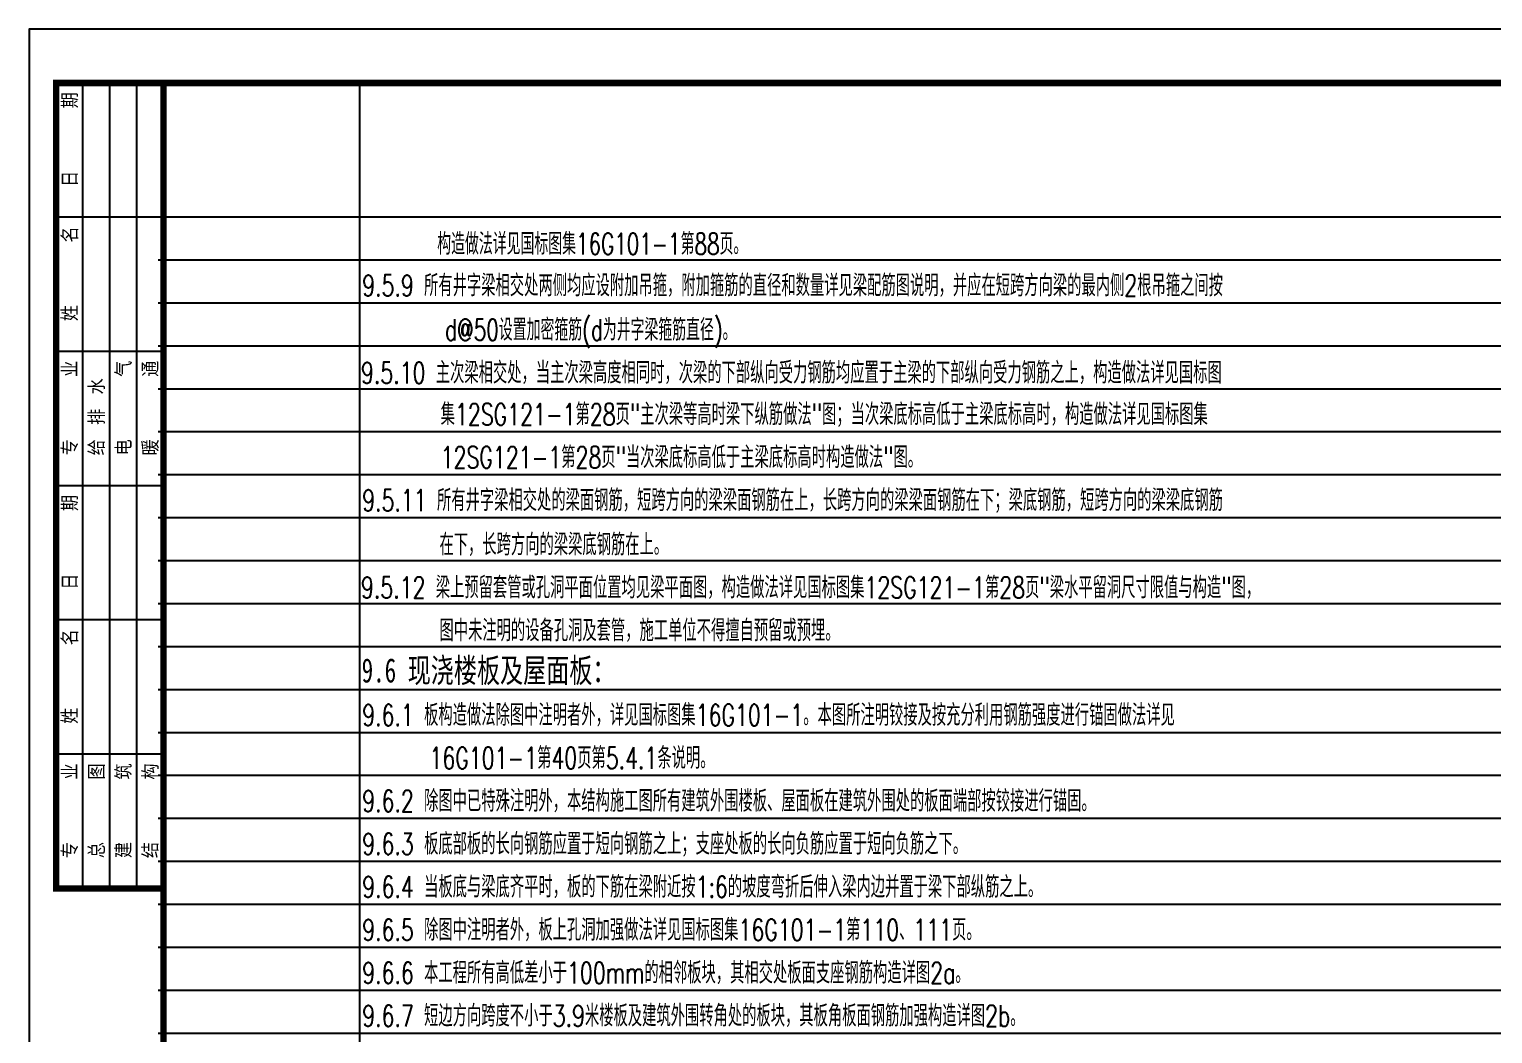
# Model space of a CAD drawing. Extents: x -441005 to 725361, y -182459 to 319313.
# Drawn here: x -441005 to -413765, y -110657 to -91950 of the extents above; entities that cross this region are included whole.
import ezdxf

# ---------------------------------------------------------------- set-up
doc = ezdxf.new("R2010")
doc.units = 0
doc.header["$LTSCALE"] = 100
doc.layers.get('0').update_dxf_attribs({"linetype": 'CONTINUOUS'})
doc.layers.get('Defpoints').update_dxf_attribs({"linetype": 'CONTINUOUS'})
doc.layers.add('图框', color=7, linetype='CONTINUOUS')
doc.layers.add('总说明', color=7, linetype='CONTINUOUS')
doc.styles.add('HZTXT', font='TXT', dxfattribs={"bigfont": 'HZTXT'})
doc.styles.add('图名', font='simhei_1.ttf')
doc.styles.add('总说明', font='romans.shx', dxfattribs={"width": 0.8, "bigfont": 'dxfs.shx'})

# ---------------------------------------------------------------- blocks, each defined once
blk = doc.blocks.new('A2+1_2')
at = {"layer": '图框'}
for p, q in [((1000, 26000), (1000, 41000)), ((1500, 26000), (1500, 41000)), ((2000, 26000), (2000, 41000)), ((2500, 38500), (500, 38500)), ((2500, 36000), (500, 36000)), ((2500, 33500), (500, 33500)), ((2500, 31000), (500, 31000)), ((2500, 28500), (500, 28500))]:
    blk.add_line(p, q, dxfattribs=at)
blk.add_lwpolyline([(0, 0), (89100, 0), (89100, 42000), (0, 42000)], close=True, dxfattribs=at)
at = {"layer": '图框', "const_width": 120}
blk.add_lwpolyline([(2500, 41000), (500, 41000), (500, 26000), (2500, 26000)], dxfattribs=at)
blk.add_lwpolyline([(2500, 1000), (88100, 1000), (88100, 41000), (2500, 41000)], close=True, dxfattribs=at)
at = {"layer": '图框', "style": 'HZTXT'}
for s, p in [('日    期', (911, 39064)), ('姓    名', (911, 36564)), ('专    业', (911, 34064)), ('电    气', (1911, 34064)), ('暖    通', (2411, 34064)), ('给 排 水', (1411, 34064)), ('日    期', (911, 31564)), ('姓    名', (911, 29064)), ('专    业', (911, 26564)), ('总    图', (1411, 26564)), ('建    筑', (1911, 26564)), ('结    构', (2411, 26564))]:
    blk.add_text(s, height=300, rotation=90, dxfattribs=at).set_placement(p)

msp = doc.modelspace()

# ---------------------------------------------------------------- linework, layer by layer
at = {"layer": 'Defpoints', "color": 1}
for p, q in [((-434855.1, -132950), (-434855.1, -92950)), ((-359905.1, -95450.1), (-438605.1, -95450.1)), ((-359905.1, -96250.1), (-438605.1, -96250.1)), ((-359905.1, -97050.1), (-438605.1, -97050.1)), ((-359905.1, -97850.1), (-438605.1, -97850.1)), ((-359905.1, -98650.1), (-438605.1, -98650.1)), ((-359905.1, -99450.1), (-438605.1, -99450.1)), ((-359905.1, -100250.1), (-438605.1, -100250.1)), ((-359905.1, -101050.1), (-438605.1, -101050.1)), ((-359905.1, -101850.1), (-438605.1, -101850.1)), ((-359905.1, -102650.1), (-438605.1, -102650.1)), ((-359905.1, -103450.1), (-438605.1, -103450.1)), ((-359905.1, -104250.1), (-438605.1, -104250.1)), ((-359905.1, -105050.1), (-438605.1, -105050.1)), ((-359905.1, -105850.1), (-438605.1, -105850.1)), ((-359905.1, -106650.1), (-438605.1, -106650.1)), ((-359905.1, -107450.1), (-438605.1, -107450.1)), ((-359905.1, -108250.1), (-438605.1, -108250.1)), ((-359905.1, -109050.1), (-438605.1, -109050.1)), ((-359905.1, -109850.1), (-438605.1, -109850.1)), ((-359905.1, -110650.1), (-438605.1, -110650.1))]:
    msp.add_line(p, q, dxfattribs=at)

# ---------------------------------------------------------------- block references
msp.add_blockref('A2+1_2', (-441005.1, -133950))

# ---------------------------------------------------------------- texts
at = {"layer": '总说明'}
for s, height, style, width, p in [('       构造做法详见国标图集16G101-1第88页。', 400, '总说明', 0.68, (-434830.9, -96147.5)), ('9.5.9 所有井字梁相交处两侧均应设附加吊箍，附加箍筋的直径和数量详见梁配筋图说明，并应在短跨方向梁的最内侧2根吊箍之间按', 400, '总说明', 0.7, (-434808.1, -96922.1)), ('       %%160d@50设置加密箍筋(d为井字梁箍筋直径)。', 400, '总说明', 0.68, (-434830.9, -97747.5)), ('9.5.10 主次梁相交处，当主次梁高度相同时，次梁的下部纵向受力钢筋均应置于主梁的下部纵向受力钢筋之上，构造做法详见国标图', 400, '总说明', 0.7, (-434830.9, -98547.5)), ('       集12SG121-1第28页"主次梁等高时梁下纵筋做法"图；当次梁底标高低于主梁底标高时，构造做法详见国标图集', 400, '总说明', 0.7, (-434808.1, -99322.1)), ('       12SG121-1第28页"当次梁底标高低于主梁底标高时构造做法"图。', 400, '总说明', 0.7, (-434808.1, -100122.1)), ('9.5.11 所有井字梁相交处的梁面钢筋，短跨方向的梁梁面钢筋在上，长跨方向的梁梁面钢筋在下；梁底钢筋，短跨方向的梁梁底钢筋', 400, '总说明', 0.7, (-434808.1, -100922.1)), ('       在下，长跨方向的梁梁底钢筋在上。', 400, '总说明', 0.7, (-434830.9, -101747.5)), ('9.5.12 梁上预留套管或孔洞平面位置均见梁平面图，构造做法详见国标图集12SG121-1第28页"梁水平留洞尺寸限值与构造"图，', 400, '总说明', 0.7, (-434830.9, -102547.5)), ('       图中未注明的设备孔洞及套管，施工单位不得擅自预留或预埋。', 400, '总说明', 0.7, (-434830.9, -103347.5)), ('9.6 现浇楼板及屋面板：', 450, '图名', 0.7, (-434818.3, -104114.6)), ('9.6.1 板构造做法除图中注明者外，详见国标图集16G101-1。本图所注明铰接及按充分利用钢筋强度进行锚固做法详见', 400, '总说明', 0.7, (-434808.1, -104922.1)), ('      16G101-1第40页第5.4.1条说明。', 400, '总说明', 0.7, (-434808.1, -105722.1)), ('9.6.2 除图中已特殊注明外，本结构施工图所有建筑外围楼板、屋面板在建筑外围处的板面端部按铰接进行锚固。', 400, '总说明', 0.7, (-434808.1, -106522.1)), ('9.6.3 板底部板的长向钢筋应置于短向钢筋之上；支座处板的长向负筋应置于短向负筋之下。', 400, '总说明', 0.7, (-434808.1, -107322.1)), ('9.6.4 当板底与梁底齐平时，板的下筋在梁附近按1:6的坡度弯折后伸入梁内边并置于梁下部纵筋之上。', 400, '总说明', 0.7, (-434808.1, -108122.1)), ('9.6.5 除图中注明者外，板上孔洞加强做法详见国标图集16G101-1第110、111页。', 400, '总说明', 0.7, (-434808.1, -108922.1)), ('9.6.6 本工程所有高低差小于100mm的相邻板块，其相交处板面支座钢筋构造详图2a。', 400, '总说明', 0.7, (-434808.1, -109722.1)), ('9.6.7 短边方向跨度不小于3.9米楼板及建筑外围转角处的板块，其板角板面钢筋加强构造详图2b。', 400, '总说明', 0.7, (-434808.1, -110522.1))]:
    msp.add_text(s, height=height, dxfattribs=dict(at, style=style, width=width)).set_placement(p)

doc.saveas('drawing.dxf')
